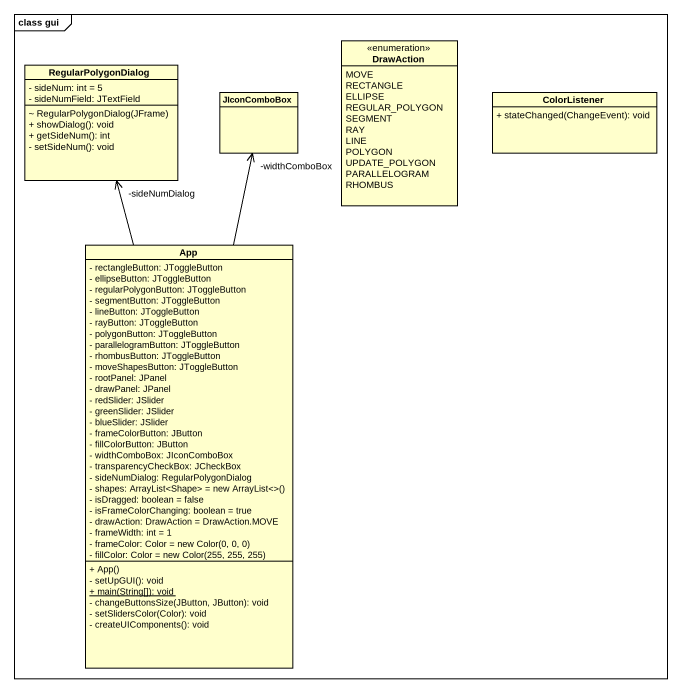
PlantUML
@startuml
mainframe class gui
hide circle
hide empty members
skinparam classAttributeIconSize 0
class RegularPolygonDialog {
  - sideNum: int = 5
  - sideNumField: JTextField
  ~ RegularPolygonDialog(JFrame)
  + showDialog(): void
  + getSideNum(): int
  - setSideNum(): void
}
enum DrawAction {
  MOVE
  RECTANGLE
  ELLIPSE
  REGULAR_POLYGON
  SEGMENT
  RAY
  LINE
  POLYGON
  UPDATE_POLYGON
  PARALLELOGRAM
  RHOMBUS
}
class JIconComboBox
class ColorListener {
  + stateChanged(ChangeEvent): void
}
class App {
  - rectangleButton: JToggleButton
  - ellipseButton: JToggleButton
  - regularPolygonButton: JToggleButton
  - segmentButton: JToggleButton
  - lineButton: JToggleButton
  - rayButton: JToggleButton
  - polygonButton: JToggleButton
  - parallelogramButton: JToggleButton
  - rhombusButton: JToggleButton
  - moveShapesButton: JToggleButton
  - rootPanel: JPanel
  - drawPanel: JPanel
  - redSlider: JSlider
  - greenSlider: JSlider
  - blueSlider: JSlider
  - frameColorButton: JButton
  - fillColorButton: JButton
  - widthComboBox: JIconComboBox
  - transparencyCheckBox: JCheckBox
  - sideNumDialog: RegularPolygonDialog
  {field} - shapes: ArrayList<Shape> = new ArrayList<>()
  - isDragged: boolean = false
  - isFrameColorChanging: boolean = true
  - drawAction: DrawAction = DrawAction.MOVE
  - frameWidth: int = 1
  {field} - frameColor: Color = new Color(0, 0, 0)
  {field} - fillColor: Color = new Color(255, 255, 255)
  + App()
  - setUpGUI(): void
  {static} + main(String[]): void
  - changeButtonsSize(JButton, JButton): void
  - setSlidersColor(Color): void
  - createUIComponents(): void
}
App -up-> "-sideNumDialog" RegularPolygonDialog
App -up-> "-widthComboBox" JIconComboBox
@enduml
